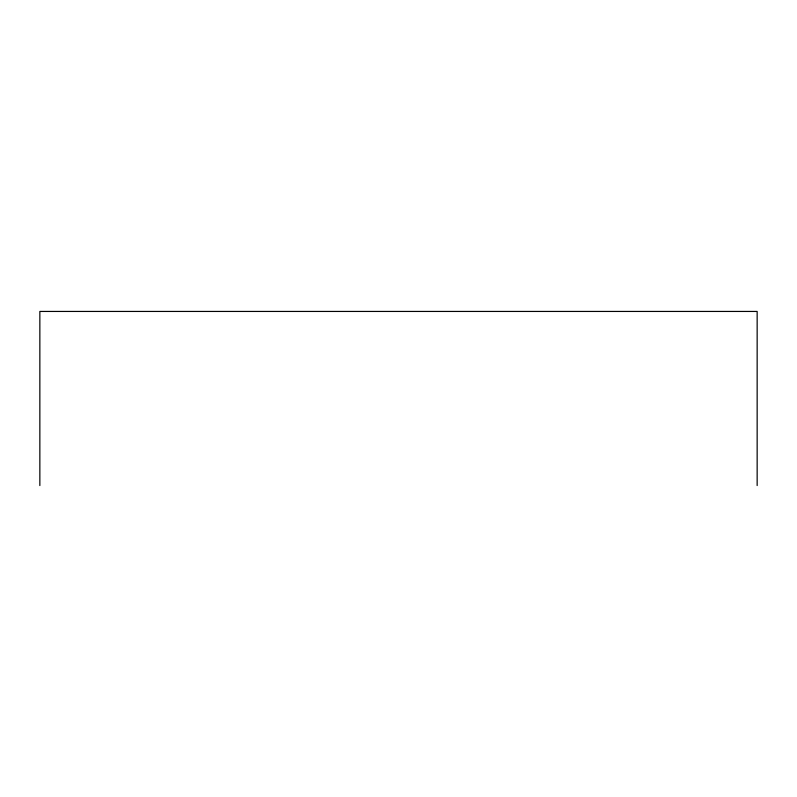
<?xml version="1.0" encoding="UTF-8"?>
<svg xmlns="http://www.w3.org/2000/svg" width="797" height="797" viewBox="0 0 797 797"><rect width="100%" height="100%" fill="white"/><g stroke="black" fill="none" stroke-linecap="round" stroke-linejoin="round"><path stroke-width="1.2" d="M757.15 485.562L757.15 311.438L39.85 311.438L39.85 485.562"/></g></svg>
